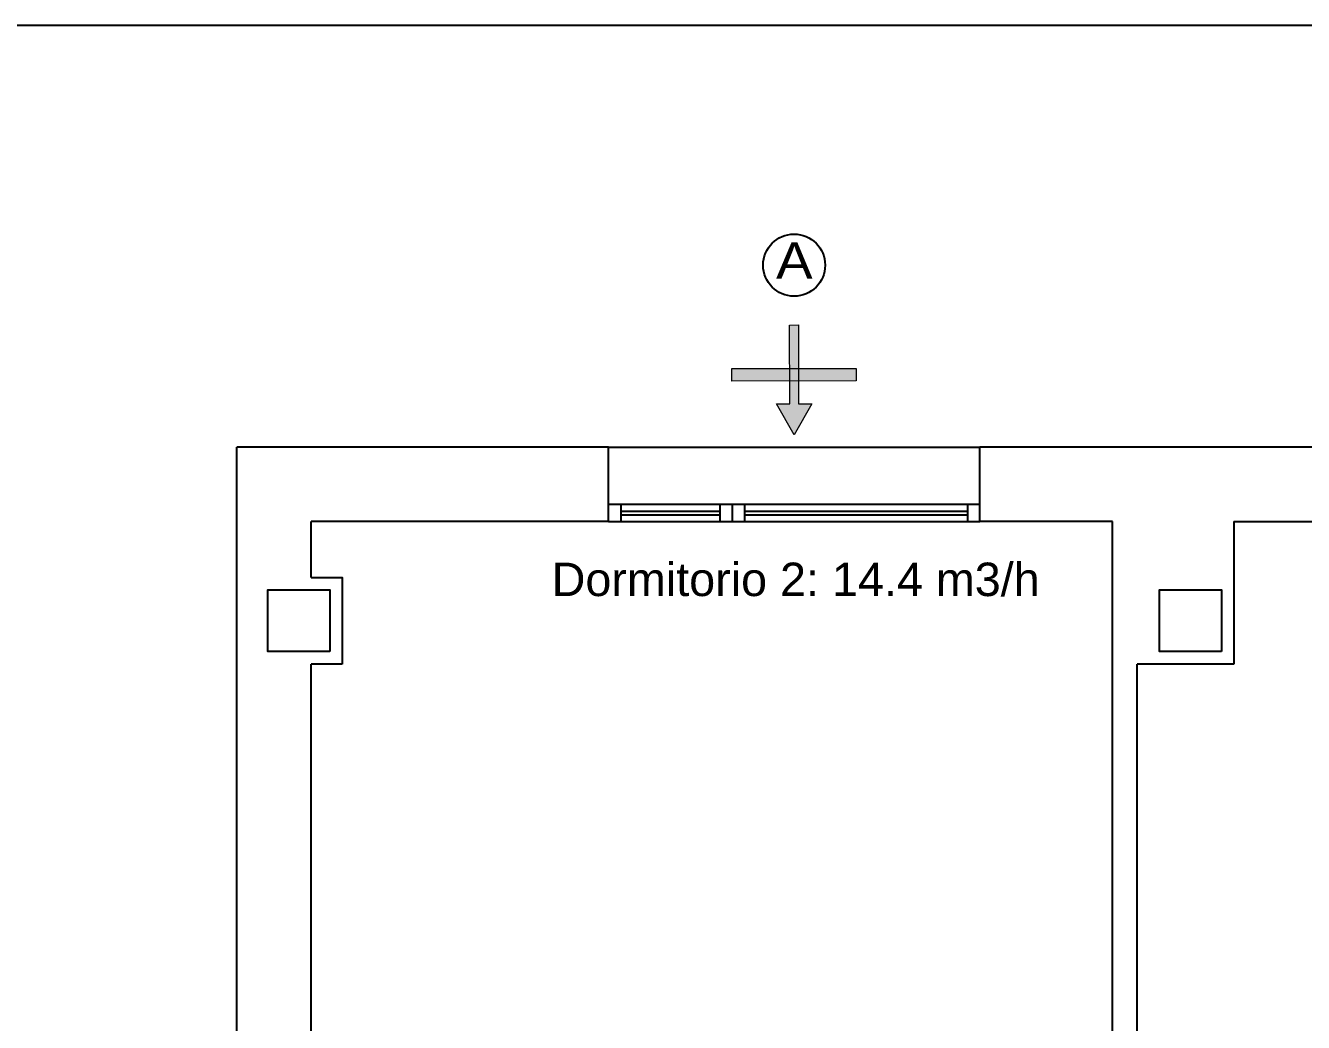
# Model space of a CAD drawing. Header units: millimetres. Extents: x 441156 to 441876, y 4514765 to 4515211.
# Drawn here: x 441305.64 to 441310.8, y 4514934.68 to 4514938.7 of the extents above; entities that cross this region are included whole.
import ezdxf
from ezdxf.enums import TextEntityAlignment as Align

# ---------------------------------------------------------------- set-up
doc = ezdxf.new("R2010")
doc.units = ezdxf.units.MM
doc.linetypes.add('CONTINUA', pattern=[0])
doc.layers.add('01_cartela', color=6, linetype='Continuous', plot=False)
for name, color, linetype in [('01_mono PRIMERA', 2, 'Continuous'), ('01_textos', 7, 'Continuous'), ('Instalaciones_ventilación_texto', 7, 'Continuous')]:
    doc.layers.add(name, color=color, linetype=linetype)
doc.styles.add('NIEVES2', font='sanss___.ttf')

# ---------------------------------------------------------------- blocks, each defined once
blk = doc.blocks.new('A$C11D349B9')
at = {"layer": '01_mono PRIMERA', "color": 254}
for p, q in [((1.433, 9.2947), (1.433, 13.6997)), ((2.933, 13.6997, 0), (1.433, 13.6997, 0)), ((2.933, 13.3997, 0), (2.933, 13.6997, 0)), ((2.933, 13.6997, 0), (4.433, 13.6997, 0)), ((5.983, 13.6997, 0), (4.433, 13.6997, 0)), ((4.433, 13.3997, 0), (4.433, 13.6997, 0)), ((2.933, 13.4697, 0), (4.433, 13.4697, 0)), ((2.983, 13.4697, 0), (2.983, 13.3997, 0)), ((3.383, 13.4697, 0), (3.383, 13.3997, 0)), ((3.433, 13.4697, 0), (3.433, 13.3997, 0)), ((3.483, 13.4697, 0), (3.483, 13.3997, 0)), ((4.383, 13.4697, 0), (4.383, 13.3997, 0)), ((2.983, 13.4417, 0), (3.383, 13.4417, 0)), ((2.983, 13.4277, 0), (3.383, 13.4277, 0)), ((3.483, 13.4417, 0), (4.383, 13.4417, 0)), ((3.483, 13.4277, 0), (4.383, 13.4277, 0)), ((1.733, 13.1747), (1.733, 13.3997)), ((2.933, 13.3997, 0), (1.733, 13.3997, 0)), ((2.933, 13.3997, 0), (4.433, 13.3997, 0)), ((4.968, 13.3997, 0), (4.433, 13.3997, 0)), ((4.968, 9.6647), (4.968, 13.3997)), ((5.458, 13.3997, 0), (5.983, 13.3997, 0)), ((1.733, 9.6647), (1.733, 12.8247)), ((5.068, 9.6647), (5.068, 12.8247))]:
    blk.add_line(p, q, dxfattribs=at)
for points in [[(5.458, 13.3997), (5.458, 12.8247)], [(1.733, 13.1747), (1.858, 13.1747), (1.858, 12.8247)], [(1.858, 12.8247), (1.733, 12.8247)], [(5.458, 12.8247), (5.068, 12.8247)]]:
    blk.add_lwpolyline(points, dxfattribs=at)
for points in [[(1.808, 12.8747), (1.558, 12.8747), (1.558, 13.1247), (1.808, 13.1247), (1.808, 12.8747)], [(5.408, 12.8747), (5.158, 12.8747), (5.158, 13.1247), (5.408, 13.1247), (5.408, 12.8747)]]:
    blk.add_lwpolyline(points, close=True, dxfattribs=at)

msp = doc.modelspace()

# ---------------------------------------------------------------- hatches: boundary and pattern name
at = {"layer": 'Instalaciones_ventilación_texto', "lineweight": 0}
for points in [[(441308.7650064, 4514937.49491185), (441308.76506972, 4514937.17679283), (441308.81888685, 4514937.17680355), (441308.74715567, 4514937.05121597), (441308.67537451, 4514937.17677498), (441308.72919164, 4514937.17678569), (441308.72912832, 4514937.49490471)], [(441308.99824894, 4514937.31915565), (441308.99825894, 4514937.26892633), (441308.49596576, 4514937.26882636), (441308.49595576, 4514937.31905568)]]:
    msp.add_hatch(color=10, dxfattribs=at).paths.add_polyline_path(points)

# ---------------------------------------------------------------- linework, layer by layer
at = {"layer": '01_cartela', "color": 3}
msp.add_lwpolyline([(441294.27109342, 4514938.70368948), (441294.27109342, 4514917.16866547), (441324.90908148, 4514917.16866547), (441324.90908148, 4514938.70368948)], close=True, dxfattribs=at)
at = {"layer": '01_textos'}
msp.add_circle((441308.74705403, 4514937.73642149, -0.00003071), 0.12523844, dxfattribs=at)
at = {"layer": 'Instalaciones_ventilación_texto', "color": 10, "lineweight": 0}
for points in [[(441308.7650064, 4514937.49491185), (441308.76506972, 4514937.17679283), (441308.81888685, 4514937.17680355), (441308.74715567, 4514937.05121597), (441308.67537451, 4514937.17677498), (441308.72919164, 4514937.17678569), (441308.72912832, 4514937.49490471)], [(441308.99824894, 4514937.31915565), (441308.99825894, 4514937.26892633), (441308.49596576, 4514937.26882636), (441308.49595576, 4514937.31905568)]]:
    msp.add_lwpolyline(points, close=True, dxfattribs=at)

# ---------------------------------------------------------------- block references
at = {"layer": '01_mono PRIMERA', "color": 254, "linetype": 'CONTINUA'}
msp.add_blockref('A$C11D349B9', (441305.06417324, 4514923.30153799, 0.0000052), dxfattribs=at)

# ---------------------------------------------------------------- texts
at = {"layer": '01_textos', "style": 'NIEVES2', "width": 1.098418}
msp.add_text('A', height=0.14733934, rotation=0.01223967, dxfattribs=at).set_placement((441308.67394952, 4514937.68136978, -0.00003071), (441308.82202555, 4514937.68140142, -0.00003071), align=Align.FIT)
at = {"layer": '01_textos', "style": 'NIEVES2'}
msp.add_text('Dormitorio 2: 14.4 m3/h', height=0.135, rotation=0.00000008, dxfattribs=at).set_placement((441308.7533914, 4514936.40062768, 0.00000992), align=Align.CENTER)

doc.saveas('drawing.dxf')
